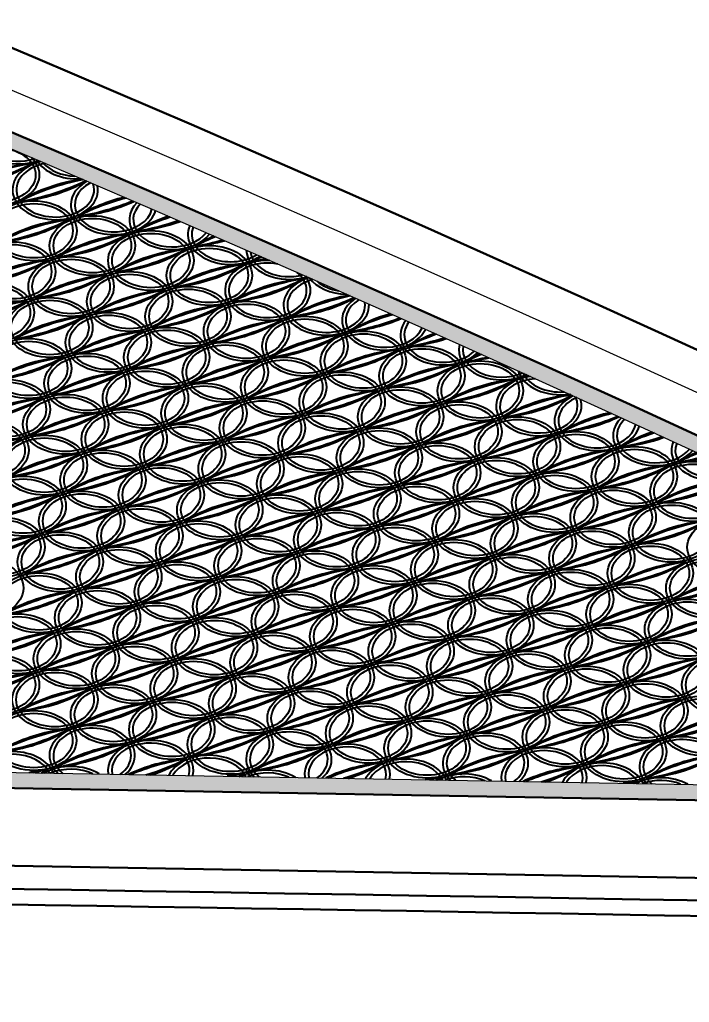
# Model space of a CAD drawing. Header units: millimetres. Extents: x 4628 to 974470, y 12613 to 383573.
# Drawn here: x 685579 to 694191, y 318995 to 331630 of the extents above; entities that cross this region are included whole.
import ezdxf

# ---------------------------------------------------------------- set-up
doc = ezdxf.new("R2010")
doc.units = ezdxf.units.MM
doc.linetypes.add('CENTER', pattern=[2, 1.25, -0.25, 0.25, -0.25])
doc.linetypes.add('HIDDEN', pattern=[9.525, 6.35, -3.175])
for name, color, linetype, lineweight in [('标注', 3, 'Continuous', 18), ('桥 中心线', 5, 'CENTER', 15), ('桥 构造粗实', 1, 'Continuous', 30), ('虚线', 6, 'HIDDEN', 15)]:
    doc.layers.add(name, color=color, linetype=linetype, lineweight=lineweight)
doc.styles.add('仿宋字', font='', dxfattribs={"width": 0.7})
doc.styles.get('仿宋字').set_extended_font_data('仿宋_GB2312')
doc.dimstyles.new('750', dxfattribs={"dimscale": 0, "dimtxt": 2.5, "dimasz": 1, "dimexe": 1, "dimexo": 1, "dimgap": 0, "dimtad": 0, "dimdec": 0, "dimlfac": 0.1, "dimrnd": 0.1, "dimzin": 12, "dimdsep": 46, "dimtxsty": '仿宋字', "dimblk": 'OBLIQUE', "dimcen": -1, "dimclrd": 256, "dimclre": 256, "dimclrt": 256, "dimadec": 4, "dimazin": 0, "dimtp": 2, "dimtm": 3, "dimtfac": 0.5, "dimtdec": 0, "dimtmove": 2, "dimatfit": 3, "dimldrblk": 'OBLIQUE', "dimfxl": 3, "dimfxlon": 1, "dimtvp": 0.7, "dimtolj": 1, "dimtzin": 12, "dimarcsym": 0})

# ---------------------------------------------------------------- blocks, each defined once
blk = doc.blocks.new('_Oblique')
at = {"color": 0, "linetype": 'ByBlock', "lineweight": -2}
blk.add_line((-0.5, -0.5), (0.5, 0.5), dxfattribs=at)
blk = doc.blocks.new('*D82')
at = {"layer": 'Defpoints', "color": 0}
for p in [(684589, 354869), (684589, 313212), (682589, 312643)]:
    blk.add_point(p, dxfattribs=at)
at = {"layer": '标注', "lineweight": -2}
for p, q in [((682589, 352869), (682589, 355869)), ((684589, 352869), (684589, 355869)), ((682589, 354869), (684589, 354869))]:
    blk.add_line(p, q, dxfattribs=at)
at = {"layer": '标注', "lineweight": -2, "xscale": 1000.0000020837, "yscale": 1000.0000020837, "zscale": 1000.0000020837, "rotation": 180}
blk.add_blockref('_Oblique', (682589, 354869), dxfattribs=at)
at = {"layer": '标注', "lineweight": -2, "xscale": 1000.0000020837, "yscale": 1000.0000020837, "zscale": 1000.0000020837}
blk.add_blockref('_Oblique', (684589, 354869), dxfattribs=at)
at = {"layer": '标注', "insert": (683589, 357119), "char_height": 2500, "attachment_point": 5, "style": '仿宋字'}
blk.add_mtext('\\A1;200', dxfattribs=at)
blk = doc.blocks.new('*D83')
at = {"layer": 'Defpoints', "color": 0}
for p in [(707589, 354869), (684589, 313212), (707589, 313088)]:
    blk.add_point(p, dxfattribs=at)
at = {"layer": '标注', "lineweight": -2}
for p, q in [((684589, 352869), (684589, 355869)), ((707589, 352869), (707589, 355869)), ((684589, 354869), (707589, 354869))]:
    blk.add_line(p, q, dxfattribs=at)
at = {"layer": '标注', "lineweight": -2, "xscale": 1000.0000020837, "yscale": 1000.0000020837, "zscale": 1000.0000020837, "rotation": 180}
blk.add_blockref('_Oblique', (684589, 354869), dxfattribs=at)
at = {"layer": '标注', "lineweight": -2, "xscale": 1000.0000020837, "yscale": 1000.0000020837, "zscale": 1000.0000020837}
blk.add_blockref('_Oblique', (707589, 354869), dxfattribs=at)
at = {"layer": '标注', "insert": (696089, 356619), "char_height": 2500, "attachment_point": 5, "style": '仿宋字'}
blk.add_mtext('\\A1;2300', dxfattribs=at)
blk = doc.blocks.new('2121212')
at = {"color": 8}
for centre, major_axis, start_param, end_param in [((1283, 9888), (550, 0), 3.135575, 5.199786), ((1283, 9888), (500, 0), 3.196104, 5.139109), ((1009, 9362), (-550, 0), 4.582021, 10.033258), ((1009, 9362), (-500, 0), 3.141593, 9.424778), ((1694, 8333), (1697, 0), 1.707987, 2.30627), ((2046, 7805), (-2505, 0), -1.335396, -0.933532), ((324, 10391), (1697, 0), -1.433605, -0.835323), ((-29, 10919), (-2505, 0), 1.806196, 2.208061), ((1761, 9171), (550, 0), 1.914169, 6.414776), ((1761, 9171), (500, 0), 1.830167, 6.498987), ((2034, 9697), (-550, 0), 6.658658, 7.955826), ((2034, 9697), (-500, 0), 6.805115, 7.810165), ((2446, 8142), (1697, 0), 1.77097, 2.30627), ((2798, 7613), (-2505, 0), -1.296431, -0.933532), ((723, 10728), (2505, 0), -1.335396, -0.964016), ((1075, 10199), (-1697, 0), 1.707987, 2.262749), ((2512, 8979), (-550, 0), 5.386369, 9.220203), ((2512, 8979), (-500, 0), 5.350051, 9.256672), ((3198, 7950), (1697, 0), 1.900693, 2.30627), ((3550, 7422), (-2505, 0), -1.21255, -0.933532), ((1475, 10536), (2505, 0), -1.335396, -1.034989), ((1827, 10008), (-1697, 0), 1.707987, 2.161098), ((3264, 8787), (-550, 0), 5.684413, 8.915848), ((3264, 8787), (-500, 0), 5.679594, 8.920446), ((2172, 7616), (-1697, 0), -1.433605, -0.835323), ((2525, 7087), (-2505, 0), -1.335396, -0.933532), ((802, 9673), (1697, 0), -1.433605, -0.835323), ((450, 10202), (-2505, 0), 1.806196, 2.208061), ((3949, 7759), (1697, 0), 2.018363, 2.30627), ((4302, 7230), (-2505, 0), -1.133346, -0.933532), ((2227, 10345), (-2505, 0), 1.806196, 2.032147), ((2579, 9816), (-1697, 0), 1.707987, 2.053312), ((2924, 7424), (1697, 0), 1.707987, 2.30627), ((3276, 6895), (-2505, 0), -1.335396, -0.933532), ((1554, 9481), (1697, 0), -1.433605, -0.835323), ((1201, 10010), (2505, 0), -1.335396, -0.933532), ((2991, 8261), (-550, 0), 3.141593, 9.424778), ((2991, 8261), (-500, 0), 3.141593, 9.424778), ((4016, 8596), (550, 0), 2.840762, 5.470875), ((4016, 8596), (500, 0), 2.866819, 5.444909), ((1213, 8118), (-550, 0), 3.141593, 9.424778), ((1213, 8118), (-500, 0), 3.141593, 9.424778), ((4701, 7567), (-1697, 0), -1.012576, -0.835323), ((5053, 7039), (-2505, 0), -1.057224, -0.933532), ((2978, 10153), (-2505, 0), 1.806196, 1.953382), ((3331, 9625), (1697, 0), -1.433605, -1.204425), ((3676, 7233), (1697, 0), 1.707987, 2.30627), ((4028, 6704), (-2505, 0), -1.335396, -0.933532), ((2305, 9290), (-1697, 0), 1.707987, 2.30627), ((1953, 9819), (2505, 0), -1.335396, -0.933532), ((4768, 8404), (550, 0), 3.169381, 5.137179), ((4768, 8404), (500, 0), 3.237482, 5.069078), ((1899, 7090), (1697, 0), 1.707987, 2.30627), ((2251, 6561), (-2505, 0), -1.335396, -0.933532), ((528, 9147), (-1697, 0), 1.707987, 2.30627), ((176, 9675), (2505, 0), -1.335396, -0.933532), ((1965, 7927), (-550, 0), 3.141593, 9.424778), ((1965, 7927), (-500, 0), 3.141593, 9.424778), ((4428, 7041), (1697, 0), 1.707987, 2.30627), ((4780, 6512), (-2505, 0), -1.335396, -0.933532), ((3057, 9098), (-1697, 0), 1.707987, 2.30627), ((2705, 9627), (-2505, 0), 1.806196, 2.208061), ((4494, 7878), (550, 0), 1.529716, 6.776845), ((4494, 7878), (500, 0), 1.310533, 6.996027), ((5453, 7376), (1697, 0), 2.235089, 2.30627), ((5805, 6847), (-2505, 0), -0.983326, -0.933532), ((3730, 9962), (-2505, 0), 1.806196, 1.868615), ((4082, 9433), (-1697, 0), 1.707987, 1.807805), ((2650, 6898), (-1697, 0), -1.433605, -0.835323), ((3003, 6369), (-2505, 0), -1.335396, -0.933532), ((1280, 8955), (1697, 0), -1.433605, -0.835323), ((928, 9484), (-2505, 0), 1.806196, 2.208061), ((5179, 6850), (-1697, 0), -1.433605, -0.835323), ((5532, 6321), (-2505, 0), -1.335396, -0.933532), ((3809, 8907), (1697, 0), -1.433605, -0.835323), ((3457, 9436), (-2505, 0), 1.806196, 2.208061), ((5246, 7687), (-550, 0), 5.123011, 9.458363), ((5246, 7687), (-500, 0), 5.053296, 9.528028), ((5519, 8213), (-550, 0), 6.753604, 7.827749), ((5519, 8213), (-500, 0), 6.957836, 7.623488), ((3402, 6706), (-1697, 0), -1.433605, -0.835323), ((3754, 6178), (2505, 0), 1.806196, 2.208061), ((2032, 8764), (-1697, 0), 1.707987, 2.30627), ((1679, 9292), (2505, 0), -1.335396, -0.933532), ((3469, 7543), (-550, 0), 3.141593, 9.424778), ((3469, 7543), (-500, 0), 3.141593, 9.424778), ((1625, 6563), (1697, 0), 1.707987, 2.30627), ((1977, 6034), (-2505, 0), -1.335396, -0.933532), ((255, 8620), (-1697, 0), 1.707987, 2.30627), ((-98, 9149), (-2505, 0), 1.806196, 2.208061), ((1692, 7400), (-550, 0), 3.141593, 9.424778), ((5931, 6658), (1697, 0), 1.804557, 2.30627), ((6283, 6129), (-2505, 0), -1.275017, -0.933532), ((4208, 9244), (2505, 0), -1.335396, -0.981741), ((4561, 8715), (-1697, 0), 1.707987, 2.23733), ((5998, 7495), (-550, 0), 5.46427, 9.112461), ((5998, 7495), (-500, 0), 5.438046, 9.138641), ((2443, 7209), (-550, 0), 3.141593, 9.424778), ((4154, 6515), (1697, 0), 1.707987, 2.30627), ((4506, 5986), (-2505, 0), -1.335396, -0.933532), ((2784, 8572), (-1697, 0), 1.707987, 2.30627), ((2431, 9101), (2505, 0), -1.335396, -0.933532), ((2377, 6372), (1697, 0), 1.707987, 2.30627), ((2729, 5843), (-2505, 0), -1.335396, -0.933532), ((1006, 8429), (-1697, 0), 1.707987, 2.30627), ((654, 8958), (2505, 0), -1.335396, -0.933532), ((2443, 7209), (-500, 0), 3.141593, 9.424778), ((4906, 6323), (1697, 0), 1.707987, 2.30627), ((5258, 5795), (-2505, 0), -1.335396, -0.933532), ((3535, 8381), (1697, 0), -1.433605, -0.835323), ((3183, 8909), (-2505, 0), 1.806196, 2.208061), ((6683, 6467), (1697, 0), 1.936762, 2.30627), ((7035, 5938), (-2505, 0), -1.188301, -0.933532), ((4960, 9052), (2505, 0), -1.335396, -1.057754), ((5312, 8524), (1697, 0), -1.433605, -1.013536), ((6749, 7304), (-550, 0), 5.778501, 8.79294), ((6749, 7304), (-500, 0), 5.784793, 8.786915), ((3129, 6180), (1697, 0), 1.707987, 2.30627), ((3481, 5651), (-2505, 0), -1.335396, -0.933532), ((1758, 8237), (1697, 0), -1.433605, -0.835323), ((1406, 8766), (-2505, 0), 1.806196, 2.208061), ((5724, 6969), (-550, 0), 3.141593, 9.424778), ((1418, 6874), (-550, 0), 3.141593, 9.424778), ((1418, 6874), (-500, 0), 3.141593, 9.424778), ((3947, 6826), (-550, 0), 3.141593, 9.424778), ((5657, 6132), (-1697, 0), -1.433605, -0.835323), ((6010, 5603), (-2505, 0), -1.335396, -0.933532), ((4287, 8189), (1697, 0), -1.433605, -0.835323), ((3935, 8718), (-2505, 0), 1.806196, 2.208061), ((5724, 6969), (-500, 0), 3.141593, 9.424778), ((7435, 6275), (-1697, 0), -1.082885, -0.835323), ((7787, 5746), (2505, 0), 2.036017, 2.208061), ((5712, 8861), (-2505, 0), 1.806196, 2.003594), ((6064, 8332), (1697, 0), -1.433605, -1.130322), ((3880, 5989), (1697, 0), 1.707987, 2.30627), ((4233, 5460), (-2505, 0), -1.335396, -0.933532), ((2510, 8046), (-1697, 0), 1.707987, 2.30627), ((2158, 8575), (2505, 0), -1.335396, -0.933532), ((3947, 6826), (-500, 0), 3.141593, 9.424778), ((6409, 5940), (-1697, 0), -1.433605, -0.835323), ((6761, 5412), (-2505, 0), -1.335396, -0.933532), ((5039, 7997), (-1697, 0), 1.707987, 2.30627), ((4687, 8526), (-2505, 0), 1.806196, 2.208061), ((6476, 6777), (-550, 0), 3.141593, 9.424778), ((6476, 6777), (-500, 0), 3.141593, 9.424778), ((7501, 7112), (-550, 0), 6.103309, 8.46195), ((7501, 7112), (500, 0), 3.002903, 5.278749), ((2103, 5846), (1697, 0), 1.707987, 2.30627), ((2455, 5317), (-2505, 0), -1.335396, -0.933532), ((733, 7903), (-1697, 0), 1.707987, 2.30627), ((381, 8431), (2505, 0), -1.335396, -0.933532), ((2170, 6683), (-550, 0), 3.141593, 9.424778), ((2170, 6683), (-500, 0), 3.141593, 9.424778), ((4632, 5797), (1697, 0), 1.707987, 2.30627), ((4984, 5268), (-2505, 0), -1.335396, -0.933532), ((3262, 7854), (-1697, 0), 1.707987, 2.30627), ((2909, 8383), (2505, 0), -1.335396, -0.933532), ((4699, 6634), (-550, 0), 3.141593, 9.424778), ((4699, 6634), (-500, 0), 3.141593, 9.424778), ((7227, 6586), (-550, 0), 3.141593, 9.424778), ((8186, 6083), (1697, 0), 2.173343, 2.30627), ((8539, 5555), (-2505, 0), -1.026285, -0.933532), ((6464, 8669), (2505, 0), -1.335396, -1.223343), ((6816, 8141), (1697, 0), -1.433605, -1.25767), ((2855, 5654), (1697, 0), 1.707987, 2.30627), ((3207, 5125), (-2505, 0), -1.335396, -0.933532), ((1485, 7711), (-1697, 0), 1.707987, 2.30627), ((1132, 8240), (2505, 0), -1.335396, -0.933532), ((7161, 5749), (1697, 0), 1.707987, 2.30627), ((7513, 5220), (-2505, 0), -1.335396, -0.933532), ((5791, 7806), (1697, 0), -1.433605, -0.835323), ((5438, 8335), (2505, 0), -1.335396, -0.933532), ((7227, 6586), (-500, 0), 3.141593, 9.424778), ((8253, 6921), (-550, 0), 6.490248, 8.069983), ((5384, 5606), (1697, 0), 1.707987, 2.30627), ((5736, 5077), (-2505, 0), -1.335396, -0.933532), ((4013, 7663), (-1697, 0), 1.707987, 2.30627), ((3661, 8192), (-2505, 0), 1.806196, 2.208061), ((7913, 5557), (1697, 0), 1.707987, 2.30627), ((8265, 5028), (-2505, 0), -1.335396, -0.933532), ((6542, 7614), (-1697, 0), 1.707987, 2.30627), ((6190, 8143), (-2505, 0), 1.806196, 2.208061), ((7979, 6394), (-550, 0), 4.913064, 9.64524), ((7979, 6394), (500, 0), 1.662527, 6.61206), ((8253, 6921), (-500, 0), 6.594468, 7.965708), ((8938, 5892), (1697, 0), 2.283871, 2.30627), ((9290, 5363), (-2505, 0), -0.949189, -0.933532), ((7215, 8478), (-2505, 0), 1.806196, 1.826219), ((7568, 7949), (-1697, 0), 1.707987, 1.740493), ((3607, 5462), (-1697, 0), -1.433605, -0.835323), ((3959, 4934), (-2505, 0), -1.335396, -0.933532), ((2236, 7520), (1697, 0), -1.433605, -0.835323), ((1884, 8048), (-2505, 0), 1.806196, 2.208061), ((6136, 5414), (-1697, 0), -1.433605, -0.835323), ((6488, 4885), (-2505, 0), -1.335396, -0.933532), ((4765, 7471), (1697, 0), -1.433605, -0.835323), ((4413, 8000), (-2505, 0), 1.806196, 2.208061), ((1830, 5319), (-1697, 0), -1.433605, -0.835323), ((2182, 4790), (-2505, 0), -1.335396, -0.933532), ((459, 7376), (-1697, 0), 1.707987, 2.30627), ((107, 7905), (-2505, 0), 1.806196, 2.208061), ((4358, 5271), (1697, 0), 1.707987, 2.30627), ((4711, 4742), (-2505, 0), -1.335396, -0.933532), ((2988, 7328), (-1697, 0), 1.707987, 2.30627), ((2636, 7857), (2505, 0), -1.335396, -0.933532), ((4425, 6108), (-550, 0), 3.141593, 9.424778), ((4425, 6108), (-500, 0), 3.141593, 9.424778), ((6954, 6060), (-550, 0), 3.141593, 9.424778), ((8664, 5366), (1697, 0), 1.735372, 2.30627), ((9017, 4837), (-2505, 0), -1.318538, -0.933532), ((6942, 7952), (2505, 0), -1.335396, -0.946719), ((7294, 7423), (-1697, 0), 1.707987, 2.287397), ((8731, 6203), (-550, 0), 5.30917, 9.244726), ((8731, 6203), (-500, 0), 5.266711, 9.28739), ((2648, 5965), (-550, 0), 3.141593, 9.424778), ((6887, 5223), (1697, 0), 1.707987, 2.30627), ((7240, 4694), (-2505, 0), -1.335396, -0.933532), ((5517, 7280), (-1697, 0), 1.707987, 2.30627), ((5165, 7809), (-2505, 0), 1.806196, 2.208061), ((6954, 6060), (-500, 0), 3.141593, 9.424778), ((871, 5822), (-550, 0), 3.141593, 9.424778), ((2581, 5128), (1697, 0), 1.707987, 2.30627), ((2934, 4599), (-2505, 0), -1.335396, -0.933532), ((1211, 7185), (-1697, 0), 1.707987, 2.30627), ((859, 7714), (2505, 0), -1.335396, -0.933532), ((2648, 5965), (-500, 0), 3.141593, 9.424778), ((5110, 5079), (1697, 0), 1.707987, 2.30627), ((5462, 4551), (-2505, 0), -1.335396, -0.933532), ((3740, 7137), (-1697, 0), 1.707987, 2.30627), ((3388, 7665), (2505, 0), -1.335396, -0.933532), ((7639, 5031), (-1697, 0), -1.433605, -0.835323), ((7991, 4502), (-2505, 0), -1.335396, -0.933532), ((6269, 7088), (1697, 0), -1.433605, -0.835323), ((5916, 7617), (2505, 0), -1.335396, -0.933532), ((7706, 5868), (-550, 0), 3.141593, 9.424778), ((7706, 5868), (-500, 0), 3.141593, 9.424778), ((9416, 5174), (1697, 0), 1.881388, 2.30627), ((9768, 4645), (-2505, 0), -1.22496, -0.933532), ((7694, 7760), (2505, 0), -1.335396, -1.025019), ((8046, 7231), (-1697, 0), 1.707987, 2.175112), ((9483, 6011), (-550, 0), 5.646741, 8.90134), ((9483, 6011), (-500, 0), 5.641083, 8.906997), ((871, 5822), (-500, 0), 3.141593, 9.424778), ((3333, 4936), (1697, 0), 1.707987, 2.30627), ((3685, 4407), (-2505, 0), -1.335396, -0.933532), ((1963, 6993), (-1697, 0), 1.707987, 2.30627), ((1610, 7522), (2505, 0), -1.335396, -0.933532), ((3400, 5773), (-550, 0), 3.141593, 9.424778), ((3400, 5773), (-500, 0), 3.141593, 9.424778), ((1556, 4793), (1697, 0), 1.707987, 2.30627), ((1908, 4264), (-2505, 0), -1.335396, -0.933532), ((186, 6850), (-1697, 0), 1.707987, 2.30627), ((-167, 7379), (-2505, 0), 1.806196, 2.208061), ((5862, 4888), (1697, 0), 1.707987, 2.30627), ((6214, 4359), (-2505, 0), -1.335396, -0.933532), ((4492, 6945), (-1697, 0), 1.707987, 2.30627), ((4139, 7474), (-2505, 0), 1.806196, 2.208061), ((8391, 4839), (-1697, 0), -1.433605, -0.835323), ((8743, 4311), (2505, 0), 1.806196, 2.208061), ((7020, 6897), (-1697, 0), 1.707987, 2.30627), ((6668, 7425), (-2505, 0), 1.806196, 2.208061), ((8457, 5677), (-550, 0), 3.141593, 9.424778), ((10168, 4983), (-1697, 0), -1.128503, -0.835323), ((10520, 4454), (2505, 0), 2.005004, 2.208061), ((8445, 7569), (-2505, 0), 1.806196, 2.033953), ((8798, 7040), (-1697, 0), 1.707987, 2.055463), ((2374, 5439), (-550, 0), 3.141593, 9.424778), ((4085, 4745), (1697, 0), 1.707987, 2.30627), ((4437, 4216), (-2505, 0), -1.335396, -0.933532), ((2714, 6802), (1697, 0), -1.433605, -0.835323), ((2362, 7331), (-2505, 0), 1.806196, 2.208061), ((6614, 4696), (-1697, 0), -1.433605, -0.835323), ((6966, 4168), (-2505, 0), -1.335396, -0.933532), ((5243, 6753), (-1697, 0), 1.707987, 2.30627), ((4891, 7282), (-2505, 0), 1.806196, 2.208061), ((6680, 5533), (-550, 0), 3.141593, 9.424778), ((6680, 5533), (-500, 0), 3.141593, 9.424778), ((9143, 4648), (1697, 0), 1.707987, 2.30627), ((9495, 4119), (-2505, 0), -1.335396, -0.933532), ((7772, 6705), (-1697, 0), 1.707987, 2.30627), ((7420, 7234), (-2505, 0), 1.806196, 2.208061), ((9209, 5485), (-550, 0), 3.141593, 9.424778), ((10234, 5820), (550, 0), 2.841667, 5.417914), ((10234, 5820), (500, 0), 2.870548, 5.388899), ((2308, 4602), (-1697, 0), -1.433605, -0.835323), ((2660, 4073), (-2505, 0), -1.335396, -0.933532), ((937, 6659), (1697, 0), -1.433605, -0.835323), ((585, 7187), (-2505, 0), 1.806196, 2.208061), ((2374, 5439), (-500, 0), 3.141593, 9.424778), ((4837, 4553), (1697, 0), 1.707987, 2.30627), ((5189, 4024), (2505, 0), 1.806196, 2.208061), ((3466, 6610), (-1697, 0), 1.707987, 2.30627), ((3114, 7139), (2505, 0), -1.335396, -0.933532), ((4903, 5390), (-550, 0), 3.141593, 9.424778), ((4903, 5390), (-500, 0), 3.141593, 9.424778), ((7432, 5342), (-550, 0), 3.141593, 9.424778), ((7432, 5342), (-500, 0), 3.141593, 9.424778), ((10920, 4791), (-1697, 0), -1.006305, -0.835323), ((11272, 4262), (-2505, 0), -1.052592, -0.933532), ((9197, 7377), (-2505, 0), 1.806196, 1.946834), ((9549, 6848), (-1697, 0), 1.707987, 1.926755), ((3059, 4410), (1697, 0), 1.707987, 2.30627), ((3412, 3881), (-2505, 0), -1.335396, -0.933532), ((1689, 6467), (-1697, 0), 1.707987, 2.30627), ((1337, 6996), (2505, 0), -1.335396, -0.933532), ((3126, 5247), (-550, 0), 3.141593, 9.424778), ((3126, 5247), (-500, 0), 3.141593, 9.424778), ((7365, 4505), (1697, 0), 1.707987, 2.30627), ((7718, 3976), (-2505, 0), -1.335396, -0.933532), ((5995, 6562), (-1697, 0), 1.707987, 2.30627), ((5643, 7091), (2505, 0), -1.335396, -0.933532), ((9894, 4456), (1697, 0), 1.707987, 2.30627), ((10247, 3928), (-2505, 0), -1.335396, -0.933532), ((8524, 6514), (-1697, 0), 1.707987, 2.30627), ((8172, 7042), (2505, 0), -1.335396, -0.933532), ((9961, 5293), (-550, 0), 3.141593, 9.424778), ((9961, 5293), (-500, 0), 3.141593, 9.424778), ((1349, 5104), (-550, 0), 3.141593, 9.424778), ((1349, 5104), (-500, 0), 3.141593, 9.424778), ((5588, 4362), (1697, 0), 1.707987, 2.30627), ((5941, 3833), (-2505, 0), -1.335396, -0.933532), ((4218, 6419), (-1697, 0), 1.707987, 2.30627), ((3866, 6948), (2505, 0), -1.335396, -0.933532), ((8117, 4313), (1697, 0), 1.707987, 2.30627), ((8469, 3784), (-2505, 0), -1.335396, -0.933532), ((6747, 6370), (1697, 0), -1.433605, -0.835323), ((6395, 6899), (2505, 0), -1.335396, -0.933532), ((8184, 5150), (-550, 0), 3.141593, 9.424778), ((8184, 5150), (-500, 0), 3.141593, 9.424778), ((10646, 4265), (-1697, 0), -1.433605, -0.835323), ((10998, 3736), (2505, 0), 1.806196, 2.208061), ((9276, 6322), (-1697, 0), 1.707987, 2.30627), ((8923, 6851), (2505, 0), -1.335396, -0.933532), ((3811, 4218), (1697, 0), 1.707987, 2.30627), ((4163, 3690), (-2505, 0), -1.335396, -0.933532), ((2441, 6276), (-1697, 0), 1.707987, 2.30627), ((2089, 6804), (2505, 0), -1.335396, -0.933532), ((6340, 4170), (-1697, 0), -1.433605, -0.835323), ((6692, 3641), (-2505, 0), -1.335396, -0.933532), ((4970, 6227), (1697, 0), -1.433605, -0.835323), ((4617, 6756), (-2505, 0), 1.806196, 2.208061), ((8935, 4959), (-550, 0), 3.141593, 9.424778), ((2034, 4075), (1697, 0), 1.707987, 2.30627), ((2386, 3546), (-2505, 0), -1.335396, -0.933532), ((664, 6132), (1697, 0), -1.433605, -0.835323), ((311, 6661), (-2505, 0), 1.806196, 2.208061), ((4563, 4027), (1697, 0), 1.707987, 2.30627), ((4915, 3498), (-2505, 0), -1.335396, -0.933532), ((3193, 6084), (1697, 0), -1.433605, -0.835323), ((2840, 6613), (-2505, 0), 1.806196, 2.208061), ((4629, 4864), (-550, 0), 3.141593, 9.424778), ((7158, 4816), (-550, 0), 3.141593, 9.424778), ((8869, 4122), (-1697, 0), -1.433605, -0.835323), ((9221, 3593), (2505, 0), 1.806196, 2.208061), ((7499, 6179), (-1697, 0), 1.707987, 2.30627), ((7146, 6708), (-2505, 0), 1.806196, 2.208061), ((2786, 3884), (-1697, 0), -1.433605, -0.835323), ((3138, 3355), (-2505, 0), -1.335396, -0.933532), ((1415, 5941), (-1697, 0), 1.707987, 2.30627), ((1063, 6470), (-2505, 0), 1.806196, 2.208061), ((2852, 4721), (-550, 0), 3.141593, 9.424778), ((2852, 4721), (-500, 0), 3.141593, 9.424778), ((5381, 4672), (-550, 0), 3.141593, 9.424778), ((7092, 3979), (-1697, 0), -1.433605, -0.835323), ((7444, 3450), (-2505, 0), -1.335396, -0.933532), ((5721, 6036), (1697, 0), -1.433605, -0.835323), ((5369, 6565), (-2505, 0), 1.806196, 2.208061), ((7158, 4816), (-500, 0), 3.141593, 9.424778), ((9621, 3930), (1697, 0), 1.707987, 2.30627), ((9973, 3401), (-2505, 0), -1.335396, -0.933532), ((8250, 5987), (-1697, 0), 1.707987, 2.30627), ((7898, 6516), (2505, 0), -1.335396, -0.933532), ((9687, 4767), (-550, 0), 3.141593, 9.424778), ((9687, 4767), (-500, 0), 3.141593, 9.424778), ((5315, 3835), (1697, 0), 1.707987, 2.30627), ((5667, 3307), (-2505, 0), -1.335396, -0.933532), ((3944, 5893), (-1697, 0), 1.707987, 2.30627), ((3592, 6421), (2505, 0), -1.335396, -0.933532), ((5381, 4672), (-500, 0), 3.141593, 9.424778), ((7844, 3787), (1697, 0), 1.707987, 2.30627), ((8196, 3258), (-2505, 0), -1.335396, -0.933532), ((6473, 5844), (-1697, 0), 1.707987, 2.30627), ((6121, 6373), (-2505, 0), 1.806196, 2.208061), ((7910, 4624), (-550, 0), 3.141593, 9.424778), ((7910, 4624), (-500, 0), 3.141593, 9.424778), ((3538, 3692), (1697, 0), 1.707987, 2.30627), ((3890, 3163), (-2505, 0), -1.335396, -0.933532), ((2167, 5749), (-1697, 0), 1.707987, 2.30627), ((1815, 6278), (2505, 0), -1.335396, -0.933532), ((3604, 4529), (-550, 0), 3.141593, 9.424778), ((3604, 4529), (-500, 0), 3.141593, 9.424778), ((6066, 3644), (1697, 0), 1.707987, 2.30627), ((6419, 3115), (-2505, 0), -1.335396, -0.933532), ((4696, 5701), (-1697, 0), 1.707987, 2.30627), ((4344, 6230), (2505, 0), -1.335396, -0.933532), ((8662, 4433), (-550, 0), 3.141593, 9.424778), ((10372, 3739), (1697, 0), 1.707987, 2.30627), ((10725, 3210), (-2505, 0), -1.335396, -0.933532), ((9002, 5796), (1697, 0), -1.433605, -0.835323), ((8650, 6325), (-2505, 0), 1.806196, 2.208061), ((1760, 3549), (1697, 0), 1.707987, 2.30627), ((2113, 3020), (-2505, 0), -1.335396, -0.933532), ((390, 5606), (-1697, 0), 1.707987, 2.30627), ((38, 6135), (2505, 0), -1.335396, -0.933532), ((1827, 4386), (-550, 0), 3.141593, 9.424778), ((1827, 4386), (-500, 0), 3.141593, 9.424778), ((4289, 3501), (1697, 0), 1.707987, 2.30627), ((4642, 2972), (-2505, 0), -1.335396, -0.933532), ((2919, 5558), (-1697, 0), 1.707987, 2.30627), ((2567, 6087), (2505, 0), -1.335396, -0.933532), ((8595, 3596), (-1697, 0), -1.433605, -0.835323), ((8948, 3067), (-2505, 0), -1.335396, -0.933532), ((7225, 5653), (1697, 0), -1.433605, -0.835323), ((6873, 6181), (2505, 0), -1.335396, -0.933532), ((8662, 4433), (-500, 0), 3.141593, 9.424778), ((6818, 3452), (1697, 0), 1.707987, 2.30627), ((7170, 2924), (-2505, 0), -1.335396, -0.933532), ((5448, 5509), (-1697, 0), 1.707987, 2.30627), ((5096, 6038), (-2505, 0), 1.806196, 2.208061), ((9347, 3404), (1697, 0), 1.707987, 2.30627), ((9699, 2875), (-2505, 0), -1.335396, -0.933532), ((7977, 5461), (-1697, 0), 1.707987, 2.30627), ((7624, 5990), (-2505, 0), 1.806196, 2.208061), ((9414, 4241), (-550, 0), 3.141593, 9.424778), ((2512, 3358), (1697, 0), 1.707987, 2.30627), ((2864, 2829), (-2505, 0), -1.335396, -0.933532), ((1142, 5415), (1697, 0), -1.433605, -0.835323), ((790, 5943), (-2505, 0), 1.806196, 2.208061), ((5041, 3309), (-1697, 0), -1.433605, -0.835323), ((5393, 2780), (-2505, 0), -1.335396, -0.933532), ((3671, 5366), (1697, 0), -1.433605, -0.835323), ((3318, 5895), (-2505, 0), 1.806196, 2.208061), ((7570, 3261), (-1697, 0), -1.433605, -0.835323), ((7922, 2732), (-2505, 0), -1.335396, -0.933532), ((6200, 5318), (-1697, 0), 1.707987, 2.30627), ((5847, 5847), (2505, 0), -1.335396, -0.933532), ((7637, 4098), (-550, 0), 3.141593, 9.424778), ((7637, 4098), (-500, 0), 3.141593, 9.424778), ((10165, 4049), (-550, 0), 3.141593, 9.424778), ((3264, 3166), (-1697, 0), -1.433605, -0.835323), ((3616, 2637), (-2505, 0), -1.335396, -0.933532), ((1894, 5223), (-1697, 0), 1.707987, 2.30627), ((1541, 5752), (-2505, 0), 1.806196, 2.208061), ((5859, 3955), (-550, 0), 3.141593, 9.424778), ((5859, 3955), (-500, 0), 3.141593, 9.424778), ((10099, 3212), (1697, 0), 1.707987, 2.30627), ((10451, 2684), (-2505, 0), -1.335396, -0.933532), ((8728, 5270), (-1697, 0), 1.707987, 2.30627), ((8376, 5798), (2505, 0), -1.335396, -0.933532), ((10165, 4049), (-500, 0), 3.141593, 9.424778), ((1553, 3860), (-550, 0), 3.141593, 9.424778), ((1553, 3860), (-500, 0), 3.141593, 9.424778), ((4082, 3812), (-550, 0), 3.141593, 9.424778), ((5793, 3118), (1697, 0), 1.707987, 2.30627), ((6145, 2589), (-2505, 0), -1.335396, -0.933532), ((4422, 5175), (-1697, 0), 1.707987, 2.30627), ((4070, 5704), (2505, 0), -1.335396, -0.933532), ((8322, 3069), (1697, 0), 1.707987, 2.30627), ((8674, 2540), (-2505, 0), -1.335396, -0.933532), ((6951, 5126), (-1697, 0), 1.707987, 2.30627), ((6599, 5655), (2505, 0), -1.335396, -0.933532), ((8388, 3906), (-550, 0), 3.141593, 9.424778), ((8388, 3906), (-500, 0), 3.141593, 9.424778), ((10851, 3021), (-1697, 0), -1.433605, -0.835323), ((11203, 2492), (-2505, 0), -1.335396, -0.933532), ((9480, 5078), (-1697, 0), 1.707987, 2.30627), ((9128, 5607), (2505, 0), -1.335396, -0.933532), ((2305, 3668), (-550, 0), 3.141593, 9.424778), ((4016, 2974), (1697, 0), 1.707987, 2.30627), ((4368, 2446), (-2505, 0), -1.335396, -0.933532), ((2645, 5032), (-1697, 0), 1.707987, 2.30627), ((2293, 5560), (-2505, 0), 1.806196, 2.208061), ((4082, 3812), (-500, 0), 3.141593, 9.424778), ((6545, 2926), (1697, 0), 1.707987, 2.30627), ((6897, 2397), (-2505, 0), -1.335396, -0.933532), ((5174, 4983), (-1697, 0), 1.707987, 2.30627), ((4822, 5512), (-2505, 0), 1.806196, 2.208061), ((9073, 2878), (1697, 0), 1.707987, 2.30627), ((9426, 2349), (-2505, 0), -1.335396, -0.933532), ((7703, 4935), (1697, 0), -1.433605, -0.835323), ((7351, 5464), (-2505, 0), 1.806196, 2.208061), ((9140, 3715), (-550, 0), 3.141593, 9.424778), ((2239, 2831), (1697, 0), 1.707987, 2.30627), ((2591, 2303), (-2505, 0), -1.335396, -0.933532), ((868, 4888), (-1697, 0), 1.707987, 2.30627), ((516, 5417), (2505, 0), -1.335396, -0.933532), ((2305, 3668), (-500, 0), 3.141593, 9.424778), ((4767, 2783), (-1697, 0), -1.433605, -0.835323), ((5120, 2254), (-2505, 0), -1.335396, -0.933532), ((3397, 4840), (-1697, 0), 1.707987, 2.30627), ((3045, 5369), (2505, 0), -1.335396, -0.933532), ((4834, 3620), (-550, 0), 3.141593, 9.424778), ((4834, 3620), (-500, 0), 3.141593, 9.424778), ((7363, 3572), (-500, 0), 3.141593, 9.424778), ((2990, 2640), (1697, 0), 1.707987, 2.30627), ((3343, 2111), (-2505, 0), -1.335396, -0.933532), ((1620, 4697), (1697, 0), -1.433605, -0.835323), ((1268, 5226), (-2505, 0), 1.806196, 2.208061), ((7296, 2735), (1697, 0), 1.707987, 2.30627), ((7649, 2206), (-2505, 0), -1.335396, -0.933532), ((5926, 4792), (1697, 0), -1.433605, -0.835323), ((5574, 5321), (-2505, 0), 1.806196, 2.208061), ((9825, 2686), (-1697, 0), -1.433605, -0.835323), ((10177, 2157), (-2505, 0), -1.335396, -0.933532), ((8455, 4743), (-1697, 0), 1.707987, 2.30627), ((8103, 5272), (-2505, 0), 1.806196, 2.208061), ((9892, 3523), (-550, 0), 3.141593, 9.424778), ((3809, 3285), (-550, 0), 3.141593, 9.424778), ((5519, 2591), (1697, 0), 1.707987, 2.30627), ((5871, 2063), (2505, 0), 1.806196, 2.208061), ((4149, 4649), (1697, 0), -1.433605, -0.835323), ((3797, 5177), (2505, 0), -1.335396, -0.933532), ((8048, 2543), (-1697, 0), -1.433605, -0.835323), ((8400, 2014), (-2505, 0), -1.335396, -0.933532), ((6678, 4600), (-1697, 0), 1.707987, 2.30627), ((6325, 5129), (-2505, 0), 1.806196, 2.208061), ((8115, 3380), (-500, 0), 3.141593, 9.424778), ((10577, 2495), (1697, 0), 1.707987, 2.30627), ((10929, 1966), (-2505, 0), -1.335396, -0.933532), ((9207, 4552), (-1697, 0), 1.707987, 2.30627), ((8854, 5081), (2505, 0), -1.335396, -0.933532), ((3742, 2448), (1697, 0), 1.707987, 2.30627), ((4094, 1919), (-2505, 0), -1.335396, -0.933532), ((2372, 4505), (1697, 0), -1.433605, -0.835323), ((2019, 5034), (-2505, 0), 1.806196, 2.208061), ((3809, 3285), (-500, 0), 3.141593, 9.424778), ((6271, 2400), (1697, 0), 1.707987, 2.30627), ((6623, 1871), (-2505, 0), -1.335396, -0.933532), ((4901, 4457), (-1697, 0), 1.707987, 2.30627), ((4548, 4986), (2505, 0), -1.335396, -0.933532), ((6338, 3237), (-550, 0), 3.141593, 9.424778), ((8866, 3189), (-550, 0), 3.141593, 9.424778), ((8866, 3189), (-500, 0), 3.141593, 9.424778), ((1965, 2305), (-1697, 0), -1.433605, -0.835323), ((2317, 1776), (-2505, 0), -1.335396, -0.933532), ((595, 4362), (1697, 0), -1.433605, -0.835323), ((242, 4891), (-2505, 0), 1.806196, 2.208061), ((2032, 3142), (-500, 0), 3.141593, 9.424778), ((4494, 2257), (1697, 0), 1.707987, 2.30627), ((4846, 1728), (-2505, 0), -1.335396, -0.933532), ((3123, 4314), (-1697, 0), 1.707987, 2.30627), ((2771, 4843), (2505, 0), -1.335396, -0.933532), ((4560, 3094), (-550, 0), 3.141593, 9.424778), ((4560, 3094), (-500, 0), 3.141593, 9.424778), ((8800, 2352), (1697, 0), 1.707987, 2.30627), ((9152, 1823), (-2505, 0), -1.335396, -0.933532), ((7429, 4409), (-1697, 0), 1.707987, 2.30627), ((7077, 4937), (2505, 0), -1.335396, -0.933532), ((2717, 2114), (1697, 0), 1.707987, 2.30627), ((3069, 1585), (-2505, 0), -1.335396, -0.933532), ((1346, 4171), (-1697, 0), 1.707987, 2.30627), ((994, 4700), (2505, 0), -1.335396, -0.933532), ((2783, 2951), (-550, 0), 3.141593, 9.424778), ((2783, 2951), (-500, 0), 3.141593, 9.424778), ((7023, 2208), (1697, 0), 1.707987, 2.30627), ((7375, 1680), (-2505, 0), -1.335396, -0.933532), ((5652, 4265), (-1697, 0), 1.707987, 2.30627), ((5300, 4794), (-2505, 0), 1.806196, 2.208061), ((9552, 2160), (1697, 0), 1.707987, 2.30627), ((9904, 1631), (-2505, 0), -1.335396, -0.933532), ((8181, 4217), (1697, 0), -1.433605, -0.835323), ((7829, 4746), (2505, 0), -1.335396, -0.933532), ((9618, 2997), (-550, 0), 3.141593, 9.424778), ((9618, 2997), (-500, 0), 3.141593, 9.424778), ((5246, 2065), (-1697, 0), -1.433605, -0.835323), ((5598, 1536), (-2505, 0), -1.335396, -0.933532), ((3875, 4122), (-1697, 0), 1.707987, 2.30627), ((3523, 4651), (2505, 0), -1.335396, -0.933532), ((7774, 2017), (-1697, 0), -1.433605, -0.835323), ((8127, 1488), (-2505, 0), -1.335396, -0.933532), ((6404, 4074), (-1697, 0), 1.707987, 2.30627), ((6052, 4603), (-2505, 0), 1.806196, 2.208061), ((10370, 2805), (-550, 0), 3.141593, 9.424778), ((3468, 1922), (1697, 0), 1.707987, 2.30627), ((3821, 1393), (-2505, 0), -1.335396, -0.933532), ((2098, 3979), (-1697, 0), 1.707987, 2.30627), ((1746, 4508), (-2505, 0), 1.806196, 2.208061), ((5997, 1874), (1697, 0), 1.707987, 2.30627), ((6350, 1345), (2505, 0), 1.806196, 2.208061), ((4627, 3931), (1697, 0), -1.433605, -0.835323), ((4275, 4460), (2505, 0), -1.335396, -0.933532), ((6064, 2711), (-550, 0), 3.141593, 9.424778), ((10303, 1968), (-1697, 0), -1.433605, -0.835323), ((10656, 1440), (-2505, 0), -1.335396, -0.933532), ((8933, 4026), (-1697, 0), 1.707987, 2.30627), ((8581, 4554), (-2505, 0), 1.806196, 2.208061), ((1691, 1779), (-1697, 0), -1.433605, -0.835323), ((2044, 1250), (-2505, 0), -1.335396, -0.933532), ((321, 3836), (-1697, 0), 1.707987, 2.30627), ((-31, 4365), (-2505, 0), 1.806196, 2.208061), ((1758, 2616), (-550, 0), 3.141593, 9.424778), ((4220, 1730), (1697, 0), 1.707987, 2.30627), ((4572, 1202), (-2505, 0), -1.335396, -0.933532), ((2850, 3788), (-1697, 0), 1.707987, 2.30627), ((2498, 4316), (-2505, 0), 1.806196, 2.208061), ((4287, 2568), (-550, 0), 3.141593, 9.424778), ((4287, 2568), (-500, 0), 3.141593, 9.424778), ((8526, 1825), (-1697, 0), -1.433605, -0.835323), ((8878, 1296), (-2505, 0), -1.335396, -0.933532), ((7156, 3882), (-1697, 0), 1.707987, 2.30627), ((6804, 4411), (-2505, 0), 1.806196, 2.208061), ((8593, 2662), (-500, 0), 3.141593, 9.424778), ((2510, 2424), (-550, 0), 3.141593, 9.424778), ((6749, 1682), (1697, 0), 1.707987, 2.30627), ((7101, 1153), (-2505, 0), -1.335396, -0.933532), ((5379, 3739), (-1697, 0), 1.707987, 2.30627), ((5026, 4268), (2505, 0), -1.335396, -0.933532), ((6816, 2519), (-550, 0), 3.141593, 9.424778), ((9278, 1634), (1697, 0), 1.707987, 2.30627), ((9630, 1105), (-2505, 0), -1.335396, -0.933532), ((7908, 3691), (-1697, 0), 1.707987, 2.30627), ((7555, 4220), (-2505, 0), 1.806196, 2.208061), ((9345, 2471), (-550, 0), 3.141593, 9.424778), ((9345, 2471), (-500, 0), 3.141593, 9.424778), ((2443, 1587), (1697, 0), 1.707987, 2.30627), ((2795, 1059), (-2505, 0), -1.335396, -0.933532), ((1073, 3644), (1697, 0), -1.433605, -0.835323), ((720, 4173), (-2505, 0), 1.806196, 2.208061), ((2510, 2424), (-500, 0), 3.141593, 9.424778), ((4972, 1539), (1697, 0), 1.707987, 2.30627), ((5324, 1010), (-2505, 0), -1.335396, -0.933532), ((3602, 3596), (-1697, 0), 1.707987, 2.30627), ((3249, 4125), (-2505, 0), 1.806196, 2.208061), ((5039, 2376), (-550, 0), 3.141593, 9.424778), ((5039, 2376), (-500, 0), 3.141593, 9.424778), ((7501, 1491), (1697, 0), 1.707987, 2.30627), ((7853, 962), (-2505, 0), -1.335396, -0.933532), ((6130, 3548), (-1697, 0), 1.707987, 2.30627), ((5778, 4077), (-2505, 0), 1.806196, 2.208061), ((10096, 2279), (-550, 0), 3.141593, 9.424778), ((3195, 1396), (1697, 0), 1.707987, 2.30627), ((3547, 867), (-2505, 0), -1.335396, -0.933532), ((1824, 3453), (-1697, 0), 1.707987, 2.30627), ((1472, 3982), (2505, 0), -1.335396, -0.933532), ((10030, 1442), (1697, 0), 1.707987, 2.30627), ((10382, 913), (-2505, 0), -1.335396, -0.933532), ((8659, 3499), (1697, 0), -1.433605, -0.835323), ((8307, 4028), (2505, 0), -1.335396, -0.933532), ((10096, 2279), (-500, 0), 3.141593, 9.424778), ((5724, 1347), (-1697, 0), -1.433605, -0.835323), ((6076, 819), (-2505, 0), -1.335396, -0.933532), ((4353, 3405), (-1697, 0), 1.707987, 2.30627), ((4001, 3933), (2505, 0), -1.335396, -0.933532), ((8253, 1299), (1697, 0), 1.707987, 2.30627), ((8605, 770), (-2505, 0), -1.335396, -0.933532), ((6882, 3356), (-1697, 0), 1.707987, 2.30627), ((6530, 3885), (-2505, 0), 1.806196, 2.208061), ((8319, 2136), (-500, 0), 3.141593, 9.424778), ((10781, 1251), (1697, 0), 1.707987, 2.30627), ((11134, 722), (-2505, 0), -1.335396, -0.933532), ((9411, 3308), (-1697, 0), 1.707987, 2.30627), ((9059, 3837), (-2505, 0), 1.806196, 2.208061), ((2236, 1898), (550, 0), 5.595809, 10.061933), ((2236, 1898), (500, 0), 5.515216, 10.142525), ((3947, 1204), (1697, 0), 1.707987, 2.30627), ((4299, 675), (-2505, 0), -1.335396, -0.933532), ((2576, 3261), (-1697, 0), 1.707987, 2.30627), ((2224, 3790), (-2505, 0), 1.806196, 2.208061), ((6475, 1156), (-1697, 0), -1.433605, -0.835323), ((6828, 627), (2505, 0), 1.806196, 2.208061), ((5105, 3213), (1697, 0), -1.433605, -0.835323), ((4753, 3742), (2505, 0), -1.335396, -0.933532), ((9004, 1108), (-1697, 0), -1.433605, -0.835323), ((9357, 579), (-2505, 0), -1.335396, -0.933532), ((7634, 3165), (-1697, 0), 1.707987, 2.30627), ((7282, 3693), (2505, 0), -1.335396, -0.933532), ((9071, 1945), (-550, 0), 3.141593, 9.424778), ((9071, 1945), (-500, 0), 3.141593, 9.424778), ((2169, 1061), (-1697, 0), -1.433605, -0.835323), ((2522, 532), (-2505, 0), -1.335396, -0.933532), ((799, 3118), (1697, 0), -1.433605, -0.835323), ((447, 3647), (-2505, 0), 1.806196, 2.208061), ((4698, 1013), (-1697, 0), -1.433605, -0.835323), ((5051, 484), (-2505, 0), -1.335396, -0.933532), ((3328, 3070), (-1697, 0), 1.707987, 2.30627), ((2976, 3599), (-2505, 0), 1.806196, 2.208061), ((4765, 1850), (-550, 0), 8.750196, 13.190731), ((4765, 1850), (-500, 0), 8.671849, 13.269078), ((7294, 1801), (-550, 0), 8.762867, 13.17806), ((7294, 1801), (500, 0), 5.545098, 10.112644), ((9823, 1753), (-550, 0), 8.775421, 13.165506), ((2921, 870), (1697, 0), 1.707987, 2.30627), ((3273, 341), (-2505, 0), -1.335396, -0.933532), ((1551, 2927), (1697, 0), -1.433605, -0.835323), ((1199, 3456), (2505, 0), -1.335396, -0.933532), ((2988, 1707), (-550, 0), 9.24718, 12.693747), ((2988, 1707), (-500, 0), 9.231793, 12.709134), ((5517, 1658), (-550, 0), 9.257431, 12.683496), ((5517, 1658), (-500, 0), 9.243095, 12.697831), ((7227, 964), (1697, 0), 1.707987, 2.30627), ((7579, 436), (-2505, 0), -1.335396, -0.933532), ((5857, 3022), (-1697, 0), 1.707987, 2.30627), ((5505, 3550), (2505, 0), -1.335396, -0.933532), ((9756, 916), (1697, 0), 1.707987, 2.30627), ((10108, 387), (-2505, 0), -1.335396, -0.933532), ((8386, 2973), (-1697, 0), 1.707987, 2.30627), ((8033, 3502), (2505, 0), -1.335396, -0.933532), ((9823, 1753), (-500, 0), 8.701343, 13.239583), ((1211, 1563), (-550, 0), 3.422193, 5.952363), ((1211, 1563), (-500, 0), 3.453918, 5.920638), ((3740, 1515), (-550, 0), 3.432844, 5.941712), ((5450, 821), (1697, 0), 1.707987, 2.30627), ((5802, 292), (-2505, 0), -1.335396, -0.933532), ((4080, 2878), (-1697, 0), 1.707987, 2.30627), ((3727, 3407), (-2505, 0), 1.806196, 2.208061), ((7979, 773), (1697, 0), 1.707987, 2.30627), ((8331, 244), (-2505, 0), -1.335396, -0.933532), ((6609, 2830), (-1697, 0), 1.707987, 2.30627), ((6256, 3359), (-2505, 0), 1.806196, 2.208061), ((8046, 1610), (550, 0), 6.126074, 9.531667), ((8046, 1610), (500, 0), 6.112785, 9.544957), ((10508, 724), (1697, 0), 1.707987, 2.30627), ((10860, 196), (-2505, 0), -1.335396, -0.933532), ((9137, 2782), (1697, 0), -1.433605, -0.835323), ((8785, 3310), (-2505, 0), 1.806196, 2.208061), ((1962, 1372), (550, 0), 0.844349, 2.247022), ((3673, 678), (1697, 0), 1.707987, 2.178434), ((4025, 149), (-2505, 0), -1.335396, -1.029899), ((1950, 3264), (2505, 0), -1.170192, -0.933532), ((2303, 2735), (-1697, 0), 1.98537, 2.30627), ((3740, 1515), (-500, 0), 3.465763, 5.908793), ((6202, 630), (-1697, 0), -1.433605, -0.968738), ((6554, 101), (-2505, 0), -1.335396, -1.034064), ((4479, 3216), (2505, 0), -1.164833, -0.933532), ((4831, 2687), (-1697, 0), 1.99303, 2.30627), ((6268, 1467), (-550, 0), 3.443532, 5.931024), ((6268, 1467), (500, 0), 0.336067, 2.755304), ((8797, 1418), (550, 0), 0.312667, 2.778704), ((8797, 1418), (-500, 0), 3.48961, 5.884946), ((1896, 535), (-1697, 0), -1.433605, -1.288798), ((2248, 6), (2505, 0), 1.806196, 1.883529), ((173, 3121), (2505, 0), -0.971518, -0.933532), ((525, 2592), (-1697, 0), 2.256118, 2.30627), ((1962, 1372), (500, 0), 0.97287, 2.118501), ((4425, 487), (1697, 0), 1.707987, 1.841728), ((4777, -42), (-2505, 0), -1.335396, -1.264846), ((2702, 3072), (-2505, 0), 2.173873, 2.208061), ((3054, 2544), (-1697, 0), 2.261144, 2.30627), ((4491, 1324), (550, 0), 0.860213, 2.231158), ((4491, 1324), (500, 0), 0.99379, 2.097581), ((7020, 1275), (-550, 0), 4.017984, 5.356572), ((7020, 1275), (500, 0), 1.015446, 2.075925), ((8731, 581), (1697, 0), 1.707987, 2.167231), ((9083, 52), (-2505, 0), -1.335396, -1.038256), ((7008, 3167), (-2505, 0), 1.982056, 2.208061), ((7360, 2638), (1697, 0), -1.141023, -0.835323), ((6954, 438), (1697, 0), 1.707987, 1.830244), ((7306, -91), (2505, 0), 1.806196, 1.869829), ((5231, 3024), (2505, 0), -0.963942, -0.933532), ((5583, 2495), (1697, 0), -0.875452, -0.835323), ((9482, 390), (-1697, 0), -1.433605, -1.323301), ((9835, -139), (-2505, 0), -1.335396, -1.278828), ((7760, 2976), (-2505, 0), 2.181409, 2.208061), ((8112, 2447), (-1697, 0), 2.271109, 2.30627), ((9549, 1227), (550, 0), 0.892908, 2.198463), ((9549, 1227), (-500, 0), 4.179526, 5.195031)]:
    blk.add_ellipse(centre, major_axis=major_axis, ratio=0.7, start_param=start_param, end_param=end_param, dxfattribs=at)
for centre, major_axis in [((1487, 8644), (550, 0)), ((1487, 8644), (500, 0)), ((2239, 8453), (550, 0)), ((2239, 8453), (500, 0)), ((3742, 8070), (550, 0)), ((3742, 8070), (500, 0)), ((2717, 7735), (550, 0)), ((2717, 7735), (500, 0)), ((940, 7592), (550, 0)), ((940, 7592), (500, 0)), ((1692, 7400), (500, 0)), ((4220, 7352), (550, 0)), ((4220, 7352), (500, 0)), ((4972, 7160), (550, 0)), ((4972, 7160), (500, 0)), ((3195, 7017), (550, 0)), ((3195, 7017), (500, 0)), ((2921, 6491), (550, 0)), ((2921, 6491), (500, 0)), ((5450, 6443), (550, 0)), ((1144, 6348), (550, 0)), ((1144, 6348), (500, 0)), ((5450, 6443), (500, 0)), ((3673, 6299), (550, 0)), ((3673, 6299), (500, 0)), ((6202, 6251), (550, 0)), ((6202, 6251), (500, 0)), ((1896, 6156), (550, 0)), ((1896, 6156), (500, 0)), ((5177, 5916), (550, 0)), ((5177, 5916), (500, 0)), ((5928, 5725), (550, 0)), ((5928, 5725), (500, 0)), ((1622, 5630), (550, 0)), ((1622, 5630), (500, 0)), ((4151, 5582), (550, 0)), ((4151, 5582), (500, 0)), ((8457, 5677), (500, 0)), ((9209, 5485), (500, 0)), ((5655, 5199), (550, 0)), ((5655, 5199), (500, 0)), ((3878, 5056), (550, 0)), ((3878, 5056), (500, 0)), ((6407, 5007), (550, 0)), ((6407, 5007), (500, 0)), ((8935, 4959), (500, 0)), ((2101, 4912), (550, 0)), ((2101, 4912), (500, 0)), ((4629, 4864), (500, 0)), ((1075, 4578), (550, 0)), ((1075, 4578), (500, 0)), ((10439, 4576), (550, 0)), ((6133, 4481), (550, 0)), ((6133, 4481), (500, 0)), ((4356, 4338), (550, 0)), ((4356, 4338), (500, 0)), ((2579, 4195), (550, 0)), ((2579, 4195), (500, 0)), ((6885, 4289), (550, 0)), ((6885, 4289), (500, 0)), ((9414, 4241), (500, 0)), ((802, 4051), (550, 0)), ((5108, 4146), (550, 0)), ((5108, 4146), (500, 0)), ((3331, 4003), (550, 0)), ((3331, 4003), (500, 0)), ((6611, 3763), (550, 0)), ((6611, 3763), (500, 0)), ((9140, 3715), (500, 0)), ((7363, 3572), (550, 0)), ((3057, 3477), (550, 0)), ((3057, 3477), (500, 0)), ((5586, 3428), (550, 0)), ((5586, 3428), (500, 0)), ((9892, 3523), (500, 0)), ((1280, 3334), (550, 0)), ((1280, 3334), (500, 0)), ((8115, 3380), (550, 0)), ((6338, 3237), (500, 0)), ((2032, 3142), (550, 0)), ((7089, 3045), (550, 0)), ((7089, 3045), (500, 0)), ((5312, 2902), (550, 0)), ((1006, 2807), (550, 0)), ((1006, 2807), (500, 0)), ((5312, 2902), (500, 0)), ((7841, 2854), (550, 0)), ((7841, 2854), (500, 0)), ((10370, 2805), (500, 0)), ((3535, 2759), (550, 0)), ((3535, 2759), (500, 0)), ((6064, 2711), (500, 0)), ((8593, 2662), (550, 0)), ((1758, 2616), (500, 0)), ((6816, 2519), (500, 0)), ((7567, 2328), (550, 0)), ((7567, 2328), (500, 0)), ((3261, 2233), (550, 0)), ((3261, 2233), (500, 0)), ((5790, 2184), (550, 0)), ((5790, 2184), (500, 0)), ((1484, 2090), (550, 0)), ((1484, 2090), (500, 0)), ((4013, 2041), (550, 0)), ((4013, 2041), (500, 0)), ((8319, 2136), (550, 0)), ((6542, 1993), (550, 0)), ((6542, 1993), (500, 0))]:
    blk.add_ellipse(centre, major_axis=major_axis, ratio=0.7, dxfattribs=at)

msp = doc.modelspace()

# ---------------------------------------------------------------- hatches: boundary and pattern name
h = msp.add_hatch(color=8)
h.paths.add_polyline_path([(681400.2, 331875.2), (680401.8, 332279.6), (679403.5, 332679.9), (678405.1, 333076.2), (677406.8, 333468.3), (676408.4, 333856.3), (675410.1, 334240.2), (674411.8, 334619.9), (673413.5, 334995.6), (672415.2, 335367.2), (671416.9, 335734.6), (670418.6, 336098), (669420.3, 336457.2), (668422, 336812.3), (667423.7, 337163.4), (666425.5, 337510.3), (665427.2, 337853.1), (664429, 338191.8), (663430.7, 338526.4), (662432.5, 338856.9), (661434.2, 339183.2), (660436, 339505.5), (659437.8, 339823.7), (658439.6, 340137.7), (657441.4, 340447.7), (656443.2, 340753.5), (655445, 341055.3), (654446.8, 341352.9), (653448.6, 341646.4), (652450.4, 341935.8), (651452.2, 342221.1), (650454.1, 342502.3), (649455.9, 342779.4), (648457.8, 343052.4), (647459.6, 343321.3), (646461.5, 343586.1), (645463.3, 343846.7), (644465.2, 344103.3), (643467.1, 344355.7), (642468.9, 344604.1), (641470.8, 344848.3), (640472.7, 345088.5), (639474.6, 345324.5), (638476.5, 345556.4), (637478.4, 345784.2), (636480.3, 346007.9), (635482.2, 346227.5), (634484.2, 346443), (633486.1, 346654.4), (632488, 346861.7), (631490, 347064.9), (630491.9, 347264), (629493.8, 347458.9), (628495.8, 347649.8), (627497.7, 347836.6), (626499.7, 348019.2), (625501.7, 348197.8), (625458.9, 348205.2, 0.9565873), (625286.5, 347424.8), (625588.7, 347343.9), (626588.7, 347069.5), (627588.7, 346788.6), (628588.7, 346501.2), (629588.7, 346207.3), (630588.7, 345906.9), (631588.7, 345600.1), (632588.7, 345286.7), (633588.7, 344966.9), (634588.7, 344640.6), (635588.7, 344307.8), (636588.7, 343968.5), (637588.7, 343622.7), (638588.7, 343270.5), (639588.7, 342911.7), (640588.7, 342546.5), (641588.7, 342174.8), (642588.7, 341796.7), (643588.7, 341412), (644588.7, 341020.9), (645588.7, 340623.3), (646588.7, 340219.2), (647588.7, 339808.6), (648588.7, 339391.6), (649588.7, 338968), (650588.7, 338538), (651588.7, 338101.6), (652588.7, 337658.6), (653588.7, 337209.2), (654588.7, 336753.3), (655588.7, 336290.9), (656588.7, 335822.1), (657588.7, 335346.8), (658588.7, 334865), (659588.7, 334376.7), (660588.7, 333882), (661588.7, 333380.8), (662588.7, 332873.1), (663588.7, 332359), (664588.7, 331838.3), (665588.7, 331311.3), (666588.7, 330777.7), (667588.7, 330237.7), (668588.7, 329691.2), (669588.7, 329138.2), (670588.7, 328578.8), (671588.7, 328012.9), (672588.7, 327440.5), (673588.7, 326861.7), (674588.7, 326276.4), (675588.7, 325684.6), (676588.7, 325086.4), (677588.7, 324481.7), (678588.7, 323870.6), (679588.7, 323252.9), (680588.7, 322628.8), (681588.7, 321998.3), (681878.2, 321813.9), (702655.8, 321448.6, 0.7232141), (702906.3, 322165.8), (702367.4, 322432.9), (701368.9, 322923.6), (700370.4, 323410.2), (699371.9, 323892.8), (698373.4, 324371.2), (697375, 324845.4), (696376.5, 325315.6), (695378, 325781.7), (694379.5, 326243.7), (693381.1, 326701.5), (692382.6, 327155.2), (691384.2, 327604.9), (690385.8, 328050.4), (689387.3, 328491.8), (688388.9, 328929.1), (687390.5, 329362.3), (686392.1, 329791.4), (685393.7, 330216.4), (684395.3, 330637.2), (683396.9, 331054), (682398.6, 331466.7)])
h.paths.add_polyline_path([(681324.8, 331690), (682322.5, 331281.7), (683320.2, 330869.3), (684317.9, 330452.8), (685315.7, 330032.2), (686313.5, 329607.5), (687311.2, 329178.7), (688309, 328745.8), (689306.8, 328308.8), (690304.6, 327867.6), (691302.4, 327422.4), (692300.2, 326973), (693298, 326519.6), (694295.9, 326062), (695293.7, 325600.3), (696291.6, 325134.5), (697289.4, 324664.6), (698287.3, 324190.6), (699285.2, 323712.5), (700283.1, 323230.3), (701281, 322744), (702278.9, 322253.5), (702797, 321996.8, -0.692809), (702659.3, 321648.6), (681938.1, 322012.9), (681695.8, 322167.2), (680695, 322798.3), (679694.2, 323422.8), (678693.4, 324041), (677692.6, 324652.6), (676691.8, 325257.8), (675691, 325856.5), (674690.2, 326448.8), (673689.3, 327034.6), (672688.5, 327613.9), (671687.7, 328186.7), (670686.8, 328753.1), (669685.9, 329313), (668685.1, 329866.5), (667684.2, 330413.4), (666683.3, 330953.9), (665682.4, 331488), (664681.5, 332015.5), (663680.6, 332536.6), (662679.7, 333051.2), (661678.8, 333559.3), (660677.9, 334061), (659676.9, 334556.2), (658676, 335044.9), (657675.1, 335527.2), (656674.1, 336002.9), (655673.1, 336472.2), (654672.2, 336935.1), (653671.2, 337391.4), (652670.2, 337841.3), (651669.2, 338284.6), (650668.2, 338721.6), (649667.2, 339152), (648666.2, 339575.9), (647665.2, 339993.4), (646664.2, 340404.4), (645663.1, 340808.9), (644662.1, 341206.9), (643661.1, 341598.5), (642660, 341983.5), (641658.9, 342362.1), (640657.9, 342734.2), (639656.8, 343099.8), (638655.7, 343458.9), (637654.6, 343811.5), (636653.5, 344157.7), (635652.4, 344497.3), (634651.3, 344830.5), (633650.2, 345157.2), (632649.1, 345477.4), (631648, 345791.1), (630646.8, 346098.3), (629645.7, 346399), (628644.5, 346693.2), (627643.4, 346980.9), (626642.2, 347262.2), (625641.1, 347536.9), (625338.3, 347618, -0.9565873), (625424.5, 348008.2), (625466.8, 348000.8), (626464.1, 347822.4), (627461.3, 347639.9), (628458.6, 347453.3), (629455.9, 347262.6), (630453.2, 347067.8), (631450.4, 346868.8), (632447.7, 346665.8), (633445, 346458.7), (634442.3, 346247.5), (635439.6, 346032.1), (636437, 345812.7), (637434.3, 345589.2), (638431.6, 345361.5), (639429, 345129.8), (640426.3, 344893.9), (641423.7, 344654), (642421, 344409.9), (643418.4, 344161.7), (644415.8, 343909.5), (645413.2, 343653.1), (646410.6, 343392.6), (647408, 343128.1), (648405.4, 342859.4), (649402.8, 342586.6), (650400.2, 342309.7), (651397.6, 342028.7), (652395.1, 341743.6), (653392.5, 341454.4), (654390, 341161.1), (655387.4, 340863.7), (656384.9, 340562.2), (657382.4, 340256.6), (658379.9, 339946.8), (659377.4, 339633), (660374.9, 339315.1), (661372.4, 338993), (662370, 338666.9), (663367.5, 338336.6), (664365, 338002.3), (665362.6, 337663.8), (666360.2, 337321.2), (667357.7, 336974.6), (668355.3, 336623.8), (669352.9, 336268.9), (670350.5, 335909.9), (671348.1, 335546.8), (672345.7, 335179.6), (673343.4, 334808.3), (674341, 334432.9), (675338.7, 334053.4), (676336.3, 333669.7), (677334, 333282), (678331.7, 332890.1), (679329.4, 332494.2), (680327.1, 332094.1)], flags=16)

# ---------------------------------------------------------------- linework, layer by layer
at = {"layer": '桥 中心线', "color": 8, "ltscale": 3000}
msp.add_lwpolyline([(684588.7, 331098.3), (685588.7, 330676.8), (686588.7, 330251.1), (687588.7, 329821.3), (688588.7, 329387.5), (689588.7, 328949.5), (690588.7, 328507.4), (691588.7, 328061.1), (692588.7, 327610.8), (693588.7, 327156.4), (694588.7, 326697.8)], dxfattribs=at)
at = {"layer": '桥 构造粗实', "color": 252, "lineweight": 15}
msp.add_line((681938.1, 322012.9), (702659.3, 321648.6), dxfattribs=at)
at = {"layer": '桥 构造粗实'}
for p, q in [((681878.2, 321813.9), (702655.8, 321448.6)), ((683483.2, 320785.7), (708718.2, 320342))]:
    msp.add_line(p, q, dxfattribs=at)
for points in [[(684782.1, 331559.4), (685783.8, 331137.2), (686785.4, 330710.8), (687786.9, 330280.4), (688788.5, 329845.8), (689790.1, 329407.1), (690791.7, 328964.3), (691793.3, 328517.4), (692794.8, 328066.4), (693796.4, 327611.2), (694797.9, 327151.9)], [(685393.7, 330216.4), (686392.1, 329791.4), (687390.5, 329362.3), (688388.9, 328929.1), (689387.3, 328491.8), (690385.8, 328050.4), (691384.2, 327604.9), (692382.6, 327155.2), (693381.1, 326701.5), (694379.5, 326243.7)]]:
    msp.add_lwpolyline(points, dxfattribs=at)
at = {"layer": '桥 构造粗实', "color": 252, "lineweight": 15}
msp.add_lwpolyline([(685315.7, 330032.2), (686313.5, 329607.5), (687311.2, 329178.7), (688309, 328745.8), (689306.8, 328308.8), (690304.6, 327867.6), (691302.4, 327422.4), (692300.2, 326973), (693298, 326519.6), (694295.9, 326062)], dxfattribs=at)
at = {"layer": '桥 构造粗实'}
for points in [[(281269.9, 317283.5), (370623, 319499.5, -0.0054488), (507575.2, 321402.9), (507589.9, 321402.9, -0.0032499), (650584.1, 320902.5), (650614.4, 320902.2, -0.004873), (767540.5, 318593.1), (822266.4, 316978.7, 0.0000105), (822716.4, 316965.4)], [(682588.7, 320297.2, -0.0035406), (767540.5, 318393.1), (822266.4, 316778.7, 0.0000105), (822716.4, 316765.4, 0.0000105)]]:
    msp.add_lwpolyline(points, format="xyb", dxfattribs=at)
at = {"layer": '虚线', "ltscale": 100, "flags": 128}
msp.add_lwpolyline([(688091.2, 320388.4), (688091.1, 320388.4)], dxfattribs=at)

# ---------------------------------------------------------------- block references
msp.add_blockref('2121212', (684275.9, 320271.1))

# ---------------------------------------------------------------- dimensions: what is measured, and where the dimension line sits
at = {"layer": '标注'}
for base, p1, p2, picture, middle in [((684588.7, 354868.6), (682588.7, 312643.1), (684588.7, 313212.1), '*D82', (683588.7, 357118.6)), ((707588.7, 354868.6), (684588.7, 313212.1), (707588.7, 313087.6), '*D83', (696088.7, 356618.6))]:
    dim = msp.add_linear_dim(base=base, p1=p1, p2=p2, dimstyle='750', override={"dimscale": 1000.000002, "dimfxl": 2}, dxfattribs=at)
    dim.commit()
    dim.dimension.update_dxf_attribs({"geometry": picture, "text_midpoint": middle})

doc.saveas('drawing.dxf')
